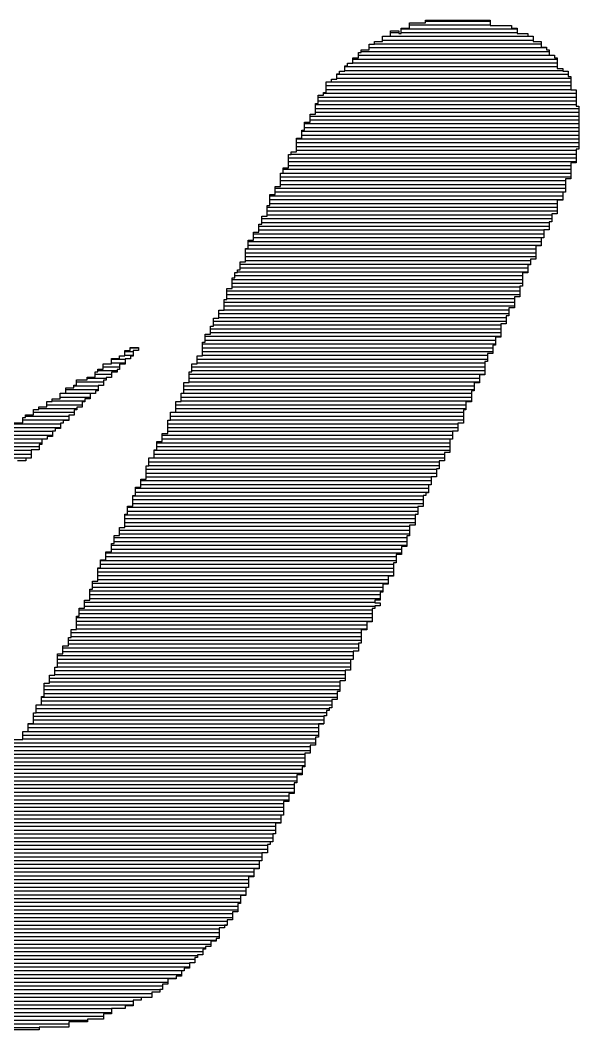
# Model space of a CAD drawing. Extents: x 35 to 236, y 10 to 166.
# Drawn here: x 61.93 to 64.97, y 17.42 to 22.92 of the extents above; entities that cross this region are included whole.
import ezdxf

# ---------------------------------------------------------------- set-up
doc = ezdxf.new("R2010")
doc.units = 0
doc.layers.add('BG_SILKSCREEN_TOP', color=254, linetype='CONTINUOUS')

msp = doc.modelspace()

# ---------------------------------------------------------------- linework, layer by layer
at = {"layer": 'BG_SILKSCREEN_TOP'}
for points in [[(64.0493, 22.8803), (64.0493, 22.9097)], [(64.0493, 22.9097), (64.1372, 22.9097)], [(64.0493, 22.8986), (64.4897, 22.8986)], [(64.1372, 22.9097), (64.1372, 22.9241)], [(64.1372, 22.9241), (64.4897, 22.9241)], [(64.1372, 22.9193), (64.4897, 22.9193)], [(64.4897, 22.9241), (64.4897, 22.895)], [(64.4897, 22.895), (64.6067, 22.895)], [(64.6067, 22.895), (64.6067, 22.8803)], [(63.9029, 22.8071), (63.9029, 22.8365)], [(63.9029, 22.8365), (63.947, 22.8365)], [(63.9029, 22.8365), (64.724, 22.8365)], [(63.947, 22.8365), (63.947, 22.8656)], [(63.947, 22.8656), (63.9923, 22.8656)], [(63.947, 22.8572), (63.9923, 22.8572)], [(63.9923, 22.8656), (63.9923, 22.8512)], [(63.9923, 22.8512), (64.0055, 22.8512)], [(64.0055, 22.8512), (64.0055, 22.8803)], [(64.0055, 22.8803), (64.0493, 22.8803)], [(64.0055, 22.8779), (64.6361, 22.8779)], [(64.0055, 22.8572), (64.6361, 22.8572)], [(64.6067, 22.8803), (64.6361, 22.8803)], [(64.6361, 22.8803), (64.6361, 22.8512)], [(64.6361, 22.8512), (64.6946, 22.8512)], [(64.6946, 22.8512), (64.6946, 22.8365)], [(64.6946, 22.8365), (64.724, 22.8365)], [(64.724, 22.8365), (64.724, 22.8071)], [(63.83, 22.7633), (63.83, 22.7927)], [(63.83, 22.7927), (63.8591, 22.7927)], [(63.8591, 22.7927), (63.8591, 22.8071)], [(63.8591, 22.8071), (63.9029, 22.8071)], [(63.8591, 22.7951), (64.7678, 22.7951)], [(63.9029, 22.8158), (64.724, 22.8158)], [(64.724, 22.8071), (64.7678, 22.8071)], [(64.7678, 22.8071), (64.7678, 22.778)], [(63.7715, 22.7195), (63.7715, 22.7486)], [(63.7715, 22.7486), (63.7859, 22.7486)], [(63.7715, 22.733), (64.841, 22.733)], [(63.7859, 22.7486), (63.7859, 22.7633)], [(63.7859, 22.7633), (63.83, 22.7633)], [(63.7859, 22.7537), (64.8116, 22.7537)], [(63.83, 22.7744), (64.7969, 22.7744)], [(64.7678, 22.778), (64.7969, 22.778)], [(64.7969, 22.778), (64.7969, 22.7633)], [(64.7969, 22.7633), (64.8116, 22.7633)], [(64.8116, 22.7633), (64.8116, 22.7339)], [(64.8116, 22.7339), (64.841, 22.7339)], [(64.841, 22.7339), (64.841, 22.7195)], [(63.6983, 22.6463), (63.6983, 22.6754)], [(63.6983, 22.6754), (63.7127, 22.6754)], [(63.6983, 22.6709), (64.8554, 22.6709)], [(63.7127, 22.6754), (63.7127, 22.6901)], [(63.7127, 22.6901), (63.7421, 22.6901)], [(63.7421, 22.6901), (63.7421, 22.7195)], [(63.7421, 22.7195), (63.7715, 22.7195)], [(63.7421, 22.7123), (64.8554, 22.7123)], [(63.7421, 22.6916), (64.8554, 22.6916)], [(64.841, 22.7195), (64.8554, 22.7195)], [(64.8554, 22.7195), (64.8554, 22.661)], [(63.6542, 22.6025), (63.6542, 22.6316)], [(63.6542, 22.6316), (63.6689, 22.6316)], [(63.6542, 22.6295), (64.9142, 22.6295)], [(63.6689, 22.6316), (63.6689, 22.6463)], [(63.6689, 22.6463), (63.6983, 22.6463)], [(63.6983, 22.6502), (64.8848, 22.6502)], [(64.8554, 22.661), (64.8848, 22.661)], [(64.8848, 22.661), (64.8848, 22.6463)], [(64.8848, 22.6463), (64.9142, 22.6463)], [(64.9142, 22.6463), (64.9142, 22.6169)], [(64.9142, 22.6169), (64.9286, 22.6169)], [(64.9286, 22.6169), (64.9286, 22.5437)], [(63.5957, 22.5293), (63.5957, 22.5878)], [(63.5957, 22.5878), (63.6251, 22.5878)], [(63.5957, 22.5674), (64.9286, 22.5674)], [(63.6251, 22.5878), (63.6251, 22.6025)], [(63.6251, 22.6025), (63.6542, 22.6025)], [(63.6251, 22.5881), (64.9286, 22.5881)], [(63.6542, 22.6088), (64.9286, 22.6088)], [(63.5519, 22.4708), (63.5519, 22.5146)], [(63.5519, 22.5146), (63.5813, 22.5146)], [(63.5519, 22.5053), (64.958, 22.5053)], [(63.5813, 22.5146), (63.5813, 22.5293)], [(63.5813, 22.5293), (63.5957, 22.5293)], [(63.5813, 22.526), (64.958, 22.526)], [(63.5957, 22.5467), (64.9286, 22.5467)], [(64.9286, 22.5437), (64.958, 22.5437)], [(64.958, 22.5437), (64.958, 22.4561)], [(63.5372, 22.4123), (63.5372, 22.4708)], [(63.5372, 22.4708), (63.5519, 22.4708)], [(63.5372, 22.4639), (64.958, 22.4639)], [(63.5519, 22.4846), (64.958, 22.4846)], [(64.958, 22.4561), (64.9727, 22.4561)], [(64.9727, 22.4561), (64.9727, 22.2203)], [(63.5081, 22.3682), (63.5081, 22.4123)], [(63.5081, 22.4123), (63.5372, 22.4123)], [(63.5081, 22.4018), (64.9727, 22.4018)], [(63.5372, 22.4432), (64.9727, 22.4432)], [(63.5372, 22.4225), (64.9727, 22.4225)], [(63.4787, 22.3244), (63.4787, 22.3682)], [(63.4787, 22.3682), (63.5081, 22.3682)], [(63.4787, 22.3604), (64.9727, 22.3604)], [(63.4787, 22.3397), (64.9727, 22.3397)], [(63.5081, 22.3811), (64.9727, 22.3811)], [(63.464, 22.2806), (63.464, 22.3244)], [(63.464, 22.3244), (63.4787, 22.3244)], [(63.464, 22.319), (64.9727, 22.319)], [(63.464, 22.2983), (64.9727, 22.2983)], [(63.4349, 22.2074), (63.4349, 22.2806)], [(63.4349, 22.2806), (63.464, 22.2806)], [(63.4349, 22.2776), (64.9727, 22.2776)], [(63.4349, 22.2569), (64.9727, 22.2569)], [(63.4349, 22.2362), (64.9727, 22.2362)], [(63.3911, 22.1195), (63.3911, 22.1927)], [(63.3911, 22.1927), (63.4055, 22.1927)], [(63.4055, 22.1927), (63.4055, 22.2074)], [(63.4055, 22.2074), (63.4349, 22.2074)], [(63.4055, 22.1948), (64.958, 22.1948)], [(63.4349, 22.2155), (64.958, 22.2155)], [(64.9727, 22.2203), (64.958, 22.2203)], [(64.958, 22.2203), (64.958, 22.1474)], [(63.3617, 22.0904), (63.3617, 22.1195)], [(63.3617, 22.1195), (63.3911, 22.1195)], [(63.3911, 22.1741), (64.958, 22.1741)], [(63.3911, 22.1534), (64.958, 22.1534)], [(63.3911, 22.1327), (64.9286, 22.1327)], [(64.958, 22.1474), (64.9286, 22.1474)], [(64.9286, 22.1474), (64.9286, 22.0595)], [(63.347, 22.0172), (63.347, 22.0904)], [(63.347, 22.0904), (63.3617, 22.0904)], [(63.347, 22.0706), (64.9286, 22.0706)], [(63.3617, 22.112), (64.9286, 22.112)], [(63.3617, 22.0913), (64.9286, 22.0913)], [(63.3179, 21.9734), (63.3179, 22.0172)], [(63.3179, 22.0172), (63.347, 22.0172)], [(63.347, 22.0499), (64.8995, 22.0499)], [(63.347, 22.0292), (64.8995, 22.0292)], [(64.9286, 22.0595), (64.8995, 22.0595)], [(64.8995, 22.0595), (64.8995, 21.9863)], [(63.2885, 21.9146), (63.2885, 21.9734)], [(63.2885, 21.9734), (63.3179, 21.9734)], [(63.2885, 21.9671), (64.8848, 21.9671)], [(63.3179, 22.0085), (64.8995, 22.0085)], [(63.3179, 21.9878), (64.8995, 21.9878)], [(64.8995, 21.9863), (64.8848, 21.9863)], [(64.8848, 21.9863), (64.8848, 21.9425)], [(63.2738, 21.8561), (63.2738, 21.9146)], [(63.2738, 21.9146), (63.2885, 21.9146)], [(63.2738, 21.905), (64.8554, 21.905)], [(63.2885, 21.9464), (64.8848, 21.9464)], [(63.2885, 21.9257), (64.8554, 21.9257)], [(64.8848, 21.9425), (64.8554, 21.9425)], [(64.8554, 21.9425), (64.8554, 21.8693)], [(63.2447, 21.8123), (63.2447, 21.8561)], [(63.2447, 21.8561), (63.2738, 21.8561)], [(63.2738, 21.8843), (64.8554, 21.8843)], [(63.2738, 21.8636), (64.8263, 21.8636)], [(64.8554, 21.8693), (64.8263, 21.8693)], [(64.8263, 21.8693), (64.8263, 21.8255)], [(63.23, 21.7685), (63.23, 21.8123)], [(63.23, 21.8123), (63.2447, 21.8123)], [(63.23, 21.8015), (64.8116, 21.8015)], [(63.2447, 21.8429), (64.8263, 21.8429)], [(63.2447, 21.8222), (64.8116, 21.8222)], [(64.8263, 21.8255), (64.8116, 21.8255)], [(64.8116, 21.8255), (64.8116, 21.7814)], [(63.2009, 21.7244), (63.2009, 21.7685)], [(63.2009, 21.7685), (63.23, 21.7685)], [(63.2009, 21.7601), (64.7825, 21.7601)], [(63.2009, 21.7394), (64.7825, 21.7394)], [(63.23, 21.7808), (64.7825, 21.7808)], [(64.7825, 21.7376), (64.7678, 21.7376)], [(64.7678, 21.7376), (64.7678, 21.6938)], [(64.8116, 21.7814), (64.7825, 21.7814)], [(64.7825, 21.7814), (64.7825, 21.7376)], [(63.1568, 21.6074), (63.1568, 21.6806)], [(63.1568, 21.6806), (63.1715, 21.6806)], [(63.1715, 21.6806), (63.1715, 21.7244)], [(63.1715, 21.7244), (63.2009, 21.7244)], [(63.1715, 21.7187), (64.7678, 21.7187)], [(63.1715, 21.698), (64.7678, 21.698)], [(64.7678, 21.6938), (64.7384, 21.6938)], [(64.7384, 21.6938), (64.7384, 21.6209)], [(63.1568, 21.6773), (64.7384, 21.6773)], [(63.1568, 21.6566), (64.7384, 21.6566)], [(63.1568, 21.6359), (64.7384, 21.6359)], [(63.1277, 21.5636), (63.1277, 21.6074)], [(63.1277, 21.6074), (63.1568, 21.6074)], [(63.1277, 21.5945), (64.7093, 21.5945)], [(63.1277, 21.5738), (64.6946, 21.5738)], [(63.1568, 21.6152), (64.7093, 21.6152)], [(64.7093, 21.5912), (64.6946, 21.5912)], [(64.6946, 21.5912), (64.6946, 21.5474)], [(64.7384, 21.6209), (64.7093, 21.6209)], [(64.7093, 21.6209), (64.7093, 21.5912)], [(63.0836, 21.4613), (63.0836, 21.5198)], [(63.0836, 21.5198), (63.0983, 21.5198)], [(63.0983, 21.5198), (63.0983, 21.5489)], [(63.0983, 21.5489), (63.113, 21.5489)], [(63.0983, 21.5324), (64.6652, 21.5324)], [(63.113, 21.5489), (63.113, 21.5636)], [(63.113, 21.5636), (63.1277, 21.5636)], [(63.113, 21.5531), (64.6946, 21.5531)], [(64.6946, 21.5474), (64.6652, 21.5474)], [(64.6652, 21.5474), (64.6652, 21.4742)], [(63.0545, 21.4028), (63.0545, 21.4613)], [(63.0545, 21.4613), (63.0836, 21.4613)], [(63.0836, 21.5117), (64.6652, 21.5117)], [(63.0836, 21.491), (64.6652, 21.491)], [(63.0836, 21.4703), (64.6508, 21.4703)], [(64.6652, 21.4742), (64.6508, 21.4742)], [(64.6508, 21.4742), (64.6508, 21.4157)], [(63.0545, 21.4496), (64.6508, 21.4496)], [(63.0545, 21.4289), (64.6508, 21.4289)], [(63.0545, 21.4082), (64.6214, 21.4082)], [(64.6508, 21.4157), (64.6214, 21.4157)], [(64.6214, 21.4157), (64.6214, 21.3572)], [(63.0398, 21.344), (63.0398, 21.4028)], [(63.0398, 21.4028), (63.0545, 21.4028)], [(63.0398, 21.3875), (64.6214, 21.3875)], [(63.0398, 21.3668), (64.6214, 21.3668)], [(64.6214, 21.3572), (64.5923, 21.3572)], [(64.5923, 21.3572), (64.5923, 21.3134)], [(62.9813, 21.2564), (62.9813, 21.3002)], [(62.9813, 21.3002), (63.0107, 21.3002)], [(63.0107, 21.3002), (63.0107, 21.344)], [(63.0107, 21.344), (63.0398, 21.344)], [(63.0107, 21.3254), (64.5923, 21.3254)], [(63.0107, 21.3047), (64.5776, 21.3047)], [(63.0398, 21.3461), (64.5923, 21.3461)], [(64.5923, 21.3134), (64.5776, 21.3134)], [(64.5776, 21.3134), (64.5776, 21.2696)], [(62.9666, 21.2126), (62.9666, 21.2564)], [(62.9666, 21.2564), (62.9813, 21.2564)], [(62.9666, 21.2426), (64.5482, 21.2426)], [(62.9813, 21.284), (64.5776, 21.284)], [(62.9813, 21.2633), (64.5482, 21.2633)], [(64.5776, 21.2696), (64.5482, 21.2696)], [(64.5482, 21.2696), (64.5482, 21.1964)], [(62.9375, 21.1685), (62.9375, 21.2126)], [(62.9375, 21.2126), (62.9666, 21.2126)], [(62.9375, 21.2012), (64.5482, 21.2012)], [(62.9666, 21.2219), (64.5482, 21.2219)], [(64.5482, 21.1964), (64.5191, 21.1964)], [(64.5191, 21.1964), (64.5191, 21.1523)], [(62.5277, 21.1247), (62.5277, 21.1394)], [(62.5277, 21.1394), (62.5733, 21.1394)], [(62.5277, 21.1391), (62.5733, 21.1391)], [(62.5733, 21.1394), (62.5733, 21.1232)], [(62.9228, 21.0953), (62.9228, 21.1685)], [(62.9228, 21.1685), (62.9375, 21.1685)], [(62.9228, 21.1598), (64.5191, 21.1598)], [(62.9228, 21.1391), (64.5044, 21.1391)], [(62.9375, 21.1805), (64.5191, 21.1805)], [(64.5191, 21.1523), (64.5044, 21.1523)], [(64.5044, 21.1523), (64.5044, 21.1085)], [(62.4254, 21.0515), (62.4254, 21.0809)], [(62.4254, 21.0809), (62.4692, 21.0809)], [(62.4254, 21.077), (62.5001, 21.077)], [(62.4692, 21.0809), (62.4692, 21.0953)], [(62.4692, 21.0953), (62.4986, 21.0953)], [(62.4986, 21.0953), (62.4986, 21.1247)], [(62.4986, 21.1247), (62.5277, 21.1247)], [(62.4986, 21.1184), (62.5439, 21.1184)], [(62.4986, 21.0977), (62.5439, 21.0977)], [(62.5292, 21.0794), (62.5001, 21.0794)], [(62.5001, 21.0794), (62.5001, 21.05)], [(62.5439, 21.0938), (62.5292, 21.0938)], [(62.5292, 21.0938), (62.5292, 21.0794)], [(62.5733, 21.1232), (62.5439, 21.1232)], [(62.5439, 21.1232), (62.5439, 21.0938)], [(62.8934, 21.0515), (62.8934, 21.0953)], [(62.8934, 21.0953), (62.9228, 21.0953)], [(62.8934, 21.077), (64.475, 21.077)], [(62.9228, 21.1184), (64.5044, 21.1184)], [(62.9228, 21.0977), (64.475, 21.0977)], [(64.5044, 21.1085), (64.475, 21.1085)], [(64.475, 21.1085), (64.475, 21.0647)], [(62.3522, 21.0077), (62.3522, 21.0224)], [(62.3522, 21.0224), (62.3816, 21.0224)], [(62.3816, 21.0224), (62.3816, 21.0515)], [(62.3816, 21.0515), (62.4254, 21.0515)], [(62.3816, 21.0356), (62.4707, 21.0356)], [(62.4254, 21.0563), (62.5001, 21.0563)], [(62.4707, 21.0209), (62.4563, 21.0209)], [(62.4563, 21.0209), (62.4563, 21.0062)], [(62.5001, 21.05), (62.4707, 21.05)], [(62.4707, 21.05), (62.4707, 21.0209)], [(62.8643, 21.0077), (62.8643, 21.0515)], [(62.8643, 21.0515), (62.8934, 21.0515)], [(62.8643, 21.0356), (64.4606, 21.0356)], [(62.8934, 21.0563), (64.4606, 21.0563)], [(64.475, 21.0647), (64.4606, 21.0647)], [(64.4606, 21.0647), (64.4606, 20.9915)], [(62.2352, 20.9345), (62.2352, 20.9639)], [(62.2352, 20.9639), (62.2937, 20.9639)], [(62.2937, 20.9639), (62.2937, 20.9783)], [(62.2937, 20.9783), (62.3375, 20.9783)], [(62.2937, 20.9735), (62.3975, 20.9735)], [(62.3375, 20.9783), (62.3375, 21.0077)], [(62.3375, 21.0077), (62.3522, 21.0077)], [(62.3375, 20.9942), (62.4269, 20.9942)], [(62.3522, 21.0149), (62.4563, 21.0149)], [(62.4269, 20.9768), (62.3975, 20.9768)], [(62.3975, 20.9768), (62.3975, 20.9621)], [(62.4563, 21.0062), (62.4269, 21.0062)], [(62.4269, 21.0062), (62.4269, 20.9768)], [(62.8496, 20.9492), (62.8496, 21.0077)], [(62.8496, 21.0077), (62.8643, 21.0077)], [(62.8496, 20.9942), (64.4606, 20.9942)], [(62.8496, 20.9735), (64.4312, 20.9735)], [(62.8643, 21.0149), (64.4606, 21.0149)], [(64.4606, 20.9915), (64.4312, 20.9915)], [(64.4312, 20.9915), (64.4312, 20.9477)], [(62.1767, 20.9198), (62.2205, 20.9198)], [(62.1767, 20.8907), (62.1767, 20.9198)], [(62.1767, 20.9114), (62.3537, 20.9114)], [(62.2205, 20.9198), (62.2205, 20.9345)], [(62.2205, 20.9345), (62.2352, 20.9345)], [(62.2205, 20.9321), (62.3537, 20.9321)], [(62.2352, 20.9528), (62.3831, 20.9528)], [(62.3831, 20.933), (62.3537, 20.933)], [(62.3537, 20.933), (62.3537, 20.9036)], [(62.3975, 20.9621), (62.3831, 20.9621)], [(62.3831, 20.9621), (62.3831, 20.933)], [(62.8205, 20.9492), (62.8496, 20.9492)], [(62.8205, 20.8907), (62.8205, 20.9492)], [(62.8205, 20.9321), (64.4021, 20.9321)], [(62.8205, 20.9114), (64.4021, 20.9114)], [(62.8496, 20.9528), (64.4312, 20.9528)], [(64.4312, 20.9477), (64.4021, 20.9477)], [(64.4021, 20.9477), (64.4021, 20.9036)], [(62.1035, 20.8466), (62.1035, 20.8613)], [(62.1035, 20.8613), (62.1473, 20.8613)], [(62.1473, 20.8613), (62.1473, 20.8907)], [(62.1473, 20.8907), (62.1767, 20.8907)], [(62.1473, 20.8907), (62.339, 20.8907)], [(62.1473, 20.87), (62.3099, 20.87)], [(62.3099, 20.8598), (62.2805, 20.8598)], [(62.2805, 20.8598), (62.2805, 20.8451)], [(62.339, 20.8892), (62.3099, 20.8892)], [(62.3099, 20.8892), (62.3099, 20.8598)], [(62.3537, 20.9036), (62.339, 20.9036)], [(62.339, 20.9036), (62.339, 20.8892)], [(62.8058, 20.8466), (62.8058, 20.8907)], [(62.8058, 20.8907), (62.8205, 20.8907)], [(62.8058, 20.8907), (64.3874, 20.8907)], [(62.8058, 20.87), (64.3874, 20.87)], [(64.4021, 20.9036), (64.3874, 20.9036)], [(64.3874, 20.9036), (64.3874, 20.8451)], [(62.0012, 20.7737), (62.0012, 20.8028)], [(62.0012, 20.8028), (62.0303, 20.8028)], [(62.0303, 20.8028), (62.0303, 20.8175)], [(62.0303, 20.8175), (62.0741, 20.8175)], [(62.0303, 20.8079), (62.2367, 20.8079)], [(62.0741, 20.8175), (62.0741, 20.8466)], [(62.0741, 20.8466), (62.1035, 20.8466)], [(62.0741, 20.8286), (62.2661, 20.8286)], [(62.1035, 20.8493), (62.2805, 20.8493)], [(62.2367, 20.8013), (62.222, 20.8013)], [(62.222, 20.8013), (62.222, 20.7719)], [(62.2661, 20.816), (62.2367, 20.816)], [(62.2367, 20.816), (62.2367, 20.8013)], [(62.2805, 20.8451), (62.2661, 20.8451)], [(62.2661, 20.8451), (62.2661, 20.816)], [(62.7764, 20.7881), (62.7764, 20.8466)], [(62.7764, 20.8466), (62.8058, 20.8466)], [(62.7764, 20.8286), (64.358, 20.8286)], [(62.7764, 20.8079), (64.358, 20.8079)], [(62.8058, 20.8493), (64.3874, 20.8493)], [(64.3436, 20.8013), (64.3436, 20.7281)], [(64.358, 20.8013), (64.3436, 20.8013)], [(64.3874, 20.8451), (64.358, 20.8451)], [(64.358, 20.8451), (64.358, 20.8013)], [(61.9427, 20.7296), (61.9427, 20.759)], [(61.9427, 20.759), (61.9571, 20.759)], [(61.9427, 20.7458), (62.1929, 20.7458)], [(61.9571, 20.759), (61.9571, 20.7737)], [(61.9571, 20.7737), (62.0012, 20.7737)], [(61.9571, 20.7665), (62.1929, 20.7665)], [(62.0012, 20.7872), (62.222, 20.7872)], [(62.1929, 20.7719), (62.1929, 20.7428)], [(62.222, 20.7719), (62.1929, 20.7719)], [(62.7326, 20.6711), (62.7326, 20.7443)], [(62.7326, 20.7443), (62.7473, 20.7443)], [(62.7473, 20.7443), (62.7473, 20.7881)], [(62.7473, 20.7881), (62.7764, 20.7881)], [(62.7473, 20.7872), (64.3436, 20.7872)], [(62.7473, 20.7665), (64.3436, 20.7665)], [(62.7473, 20.7458), (64.3436, 20.7458)], [(61.8695, 20.7296), (61.9427, 20.7296)], [(61.8695, 20.7251), (62.1488, 20.7251)], [(61.8695, 20.7044), (62.1488, 20.7044)], [(62.1488, 20.699), (62.1197, 20.699)], [(62.1197, 20.699), (62.1197, 20.6843)], [(62.1635, 20.7281), (62.1488, 20.7281)], [(62.1488, 20.7281), (62.1488, 20.699)], [(62.1929, 20.7428), (62.1635, 20.7428)], [(62.1635, 20.7428), (62.1635, 20.7281)], [(62.7326, 20.7251), (64.3142, 20.7251)], [(62.7326, 20.7044), (64.3142, 20.7044)], [(64.3436, 20.7281), (64.3142, 20.7281)], [(64.3142, 20.7281), (64.3142, 20.6843)], [(61.7525, 20.6423), (62.0759, 20.6423)], [(61.7963, 20.6837), (62.105, 20.6837)], [(61.7963, 20.663), (62.105, 20.663)], [(62.0759, 20.6405), (62.0465, 20.6405)], [(62.0465, 20.6405), (62.0465, 20.6111)], [(62.105, 20.6549), (62.0759, 20.6549)], [(62.0759, 20.6549), (62.0759, 20.6405)], [(62.1197, 20.6843), (62.105, 20.6843)], [(62.105, 20.6843), (62.105, 20.6549)], [(62.7032, 20.6273), (62.7032, 20.6711)], [(62.7032, 20.6711), (62.7326, 20.6711)], [(62.7032, 20.663), (64.2851, 20.663)], [(62.7032, 20.6423), (64.2851, 20.6423)], [(62.7326, 20.6837), (64.2851, 20.6837)], [(64.2851, 20.6405), (64.2704, 20.6405)], [(64.2704, 20.6405), (64.2704, 20.5673)], [(64.3142, 20.6843), (64.2851, 20.6843)], [(64.2851, 20.6843), (64.2851, 20.6405)], [(61.6352, 20.5802), (61.988, 20.5802)], [(61.6793, 20.6009), (62.0318, 20.6009)], [(61.7231, 20.6216), (62.0465, 20.6216)], [(62.0318, 20.5817), (61.988, 20.5817)], [(61.988, 20.5817), (61.988, 20.5379)], [(62.0465, 20.6111), (62.0318, 20.6111)], [(62.0318, 20.6111), (62.0318, 20.5817)], [(62.6594, 20.5394), (62.6594, 20.5835)], [(62.6594, 20.5835), (62.6741, 20.5835)], [(62.6594, 20.5802), (64.2704, 20.5802)], [(62.6741, 20.5835), (62.6741, 20.6273)], [(62.6741, 20.6273), (62.7032, 20.6273)], [(62.6741, 20.6216), (64.2704, 20.6216)], [(62.6741, 20.6009), (64.2704, 20.6009)], [(61.5623, 20.5388), (61.988, 20.5388)], [(61.6061, 20.5595), (61.988, 20.5595)], [(61.988, 20.5379), (61.9586, 20.5379)], [(61.9586, 20.5379), (61.9586, 20.5232)], [(62.6303, 20.4956), (62.6303, 20.5394)], [(62.6303, 20.5394), (62.6594, 20.5394)], [(62.6303, 20.5388), (64.241, 20.5388)], [(62.6594, 20.5595), (64.241, 20.5595)], [(64.2704, 20.5673), (64.241, 20.5673)], [(64.241, 20.5673), (64.241, 20.5232)], [(61.9586, 20.5232), (61.9148, 20.5232)], [(62.6156, 20.4224), (62.6156, 20.4956)], [(62.6156, 20.4956), (62.6303, 20.4956)], [(62.6156, 20.4767), (64.1972, 20.4767)], [(62.6303, 20.5181), (64.2119, 20.5181)], [(62.6303, 20.4974), (64.2119, 20.4974)], [(64.2119, 20.4794), (64.1972, 20.4794)], [(64.1972, 20.4794), (64.1972, 20.4356)], [(64.241, 20.5232), (64.2119, 20.5232)], [(64.2119, 20.5232), (64.2119, 20.4794)], [(62.5862, 20.3786), (62.5862, 20.4224)], [(62.5862, 20.4224), (62.6156, 20.4224)], [(62.5862, 20.4146), (64.1678, 20.4146)], [(62.6156, 20.456), (64.1972, 20.456)], [(62.6156, 20.4353), (64.1678, 20.4353)], [(64.1972, 20.4356), (64.1678, 20.4356)], [(64.1678, 20.4356), (64.1678, 20.3915)], [(62.5571, 20.3345), (62.5571, 20.3786)], [(62.5571, 20.3786), (62.5862, 20.3786)], [(62.5571, 20.3732), (64.1534, 20.3732)], [(62.5862, 20.3939), (64.1678, 20.3939)], [(64.1678, 20.3915), (64.1534, 20.3915)], [(64.1534, 20.3915), (64.1534, 20.3477)], [(62.5424, 20.276), (62.5424, 20.3345)], [(62.5424, 20.3345), (62.5571, 20.3345)], [(62.5424, 20.3318), (64.124, 20.3318)], [(62.5424, 20.3111), (64.124, 20.3111)], [(62.5571, 20.3525), (64.1534, 20.3525)], [(64.1387, 20.333), (64.124, 20.333)], [(64.124, 20.333), (64.124, 20.2745)], [(64.1534, 20.3477), (64.1387, 20.3477)], [(64.1387, 20.3477), (64.1387, 20.333)], [(62.513, 20.2322), (62.513, 20.276)], [(62.513, 20.276), (62.5424, 20.276)], [(62.513, 20.2697), (64.0949, 20.2697)], [(62.513, 20.249), (64.0949, 20.249)], [(62.5424, 20.2904), (64.124, 20.2904)], [(64.124, 20.2745), (64.0949, 20.2745)], [(64.0949, 20.2745), (64.0949, 20.2307)], [(62.4986, 20.159), (62.4986, 20.2322)], [(62.4986, 20.2322), (62.513, 20.2322)], [(62.4986, 20.2283), (64.0802, 20.2283)], [(62.4986, 20.2076), (64.0802, 20.2076)], [(64.0949, 20.2307), (64.0802, 20.2307)], [(64.0802, 20.2307), (64.0802, 20.1722)], [(62.4692, 20.1152), (62.4692, 20.159)], [(62.4692, 20.159), (62.4986, 20.159)], [(62.4692, 20.1455), (64.0508, 20.1455)], [(62.4986, 20.1869), (64.0802, 20.1869)], [(62.4986, 20.1662), (64.0508, 20.1662)], [(64.0802, 20.1722), (64.0508, 20.1722)], [(64.0508, 20.1722), (64.0508, 20.1137)], [(62.4401, 20.1152), (62.4692, 20.1152)], [(62.4401, 20.0714), (62.4401, 20.1152)], [(62.4401, 20.1041), (64.0361, 20.1041)], [(62.4401, 20.0834), (64.0361, 20.0834)], [(62.4692, 20.1248), (64.0508, 20.1248)], [(64.0508, 20.1137), (64.0361, 20.1137)], [(64.0361, 20.1137), (64.0361, 20.0552)], [(62.4254, 20.0273), (62.4254, 20.0714)], [(62.4254, 20.0714), (62.4401, 20.0714)], [(62.4254, 20.0627), (64.0361, 20.0627)], [(62.4254, 20.042), (64.007, 20.042)], [(64.0361, 20.0552), (64.007, 20.0552)], [(64.007, 20.0552), (64.007, 20.0114)], [(62.3669, 19.9397), (62.3669, 19.9835)], [(62.3669, 19.9835), (62.396, 19.9835)], [(62.3669, 19.9799), (63.9776, 19.9799)], [(62.396, 19.9835), (62.396, 20.0273)], [(62.396, 20.0273), (62.4254, 20.0273)], [(62.396, 20.0213), (64.007, 20.0213)], [(62.396, 20.0006), (63.9776, 20.0006)], [(64.007, 20.0114), (63.9776, 20.0114)], [(63.9776, 20.0114), (63.9776, 19.9673)], [(62.3522, 19.8665), (62.3522, 19.9397)], [(62.3522, 19.9397), (62.3669, 19.9397)], [(62.3522, 19.9385), (63.9632, 19.9385)], [(62.3669, 19.9592), (63.9632, 19.9592)], [(63.9776, 19.9673), (63.9632, 19.9673)], [(63.9632, 19.9673), (63.9632, 19.8941)], [(62.3231, 19.8227), (62.3231, 19.8665)], [(62.3231, 19.8665), (62.3522, 19.8665)], [(62.3522, 19.9178), (63.9632, 19.9178)], [(62.3522, 19.8971), (63.9632, 19.8971)], [(62.3522, 19.8764), (63.9338, 19.8764)], [(63.9632, 19.8941), (63.9338, 19.8941)], [(63.9338, 19.8941), (63.9338, 19.8503)], [(62.3084, 19.7642), (62.3084, 19.8227)], [(62.3084, 19.8227), (62.3231, 19.8227)], [(62.3084, 19.8143), (63.9047, 19.8143)], [(62.3231, 19.8557), (63.9338, 19.8557)], [(62.3231, 19.835), (63.9047, 19.835)], [(63.9338, 19.8503), (63.9047, 19.8503)], [(63.9047, 19.8503), (63.9047, 19.8065)], [(62.279, 19.7201), (62.279, 19.7642)], [(62.279, 19.7642), (62.3084, 19.7642)], [(62.3084, 19.7936), (63.89, 19.7936)], [(62.3084, 19.7729), (63.89, 19.7729)], [(63.89, 19.7624), (63.8606, 19.7624)], [(63.8606, 19.7624), (63.8606, 19.7495)], [(63.9047, 19.8065), (63.89, 19.8065)], [(63.89, 19.8065), (63.89, 19.7624)], [(62.2499, 19.6763), (62.2499, 19.7201)], [(62.2499, 19.7201), (62.279, 19.7201)], [(62.2499, 19.7108), (63.8459, 19.7108)], [(62.279, 19.7522), (63.8606, 19.7522)], [(62.279, 19.7315), (63.8606, 19.7315)], [(63.8606, 19.7186), (63.8459, 19.7186)], [(63.8459, 19.7186), (63.8459, 19.6454)], [(63.8606, 19.7495), (63.89, 19.7495)], [(63.89, 19.7333), (63.8606, 19.7333)], [(63.8606, 19.7333), (63.8606, 19.7186)], [(63.89, 19.7495), (63.89, 19.7333)], [(62.2352, 19.6031), (62.2352, 19.6763)], [(62.2352, 19.6763), (62.2499, 19.6763)], [(62.2352, 19.6694), (63.8459, 19.6694)], [(62.2352, 19.6487), (63.8459, 19.6487)], [(62.2499, 19.6901), (63.8459, 19.6901)], [(63.8459, 19.6454), (63.8168, 19.6454)], [(63.8168, 19.6454), (63.8168, 19.6016)], [(62.2058, 19.5593), (62.2058, 19.6031)], [(62.2058, 19.6031), (62.2352, 19.6031)], [(62.2352, 19.628), (63.8168, 19.628)], [(62.2352, 19.6073), (63.8168, 19.6073)], [(63.8168, 19.6016), (63.7874, 19.6016)], [(63.7874, 19.6016), (63.7874, 19.5284)], [(62.1914, 19.5152), (62.1914, 19.5593)], [(62.1914, 19.5593), (62.2058, 19.5593)], [(62.1914, 19.5452), (63.7874, 19.5452)], [(62.2058, 19.5866), (63.7874, 19.5866)], [(62.2058, 19.5659), (63.7874, 19.5659)], [(62.162, 19.4714), (62.162, 19.5152)], [(62.162, 19.5152), (62.1914, 19.5152)], [(62.162, 19.5038), (63.773, 19.5038)], [(62.162, 19.4831), (63.7436, 19.4831)], [(62.1914, 19.5245), (63.773, 19.5245)], [(63.773, 19.4846), (63.7436, 19.4846)], [(63.7436, 19.4846), (63.7436, 19.4408)], [(63.7874, 19.5284), (63.773, 19.5284)], [(63.773, 19.5284), (63.773, 19.4846)], [(62.1329, 19.3982), (62.1329, 19.4714)], [(62.1329, 19.4714), (62.162, 19.4714)], [(62.1329, 19.4624), (63.7436, 19.4624)], [(62.1329, 19.4417), (63.7436, 19.4417)], [(63.7436, 19.4408), (63.7289, 19.4408)], [(63.7289, 19.4408), (63.7289, 19.382)], [(62.1182, 19.3544), (62.1182, 19.3982)], [(62.1182, 19.3982), (62.1329, 19.3982)], [(62.1182, 19.3796), (63.6998, 19.3796)], [(62.1329, 19.421), (63.7289, 19.421)], [(62.1329, 19.4003), (63.7289, 19.4003)], [(63.7289, 19.382), (63.6998, 19.382)], [(63.6998, 19.382), (63.6998, 19.3235)], [(62.0888, 19.3106), (62.0888, 19.3544)], [(62.0888, 19.3544), (62.1182, 19.3544)], [(62.0888, 19.3382), (63.6998, 19.3382)], [(62.0888, 19.3175), (63.6704, 19.3175)], [(62.1182, 19.3589), (63.6998, 19.3589)], [(63.6998, 19.3235), (63.6704, 19.3235)], [(63.6704, 19.3235), (63.6704, 19.265)], [(62.0597, 19.2374), (62.0597, 19.3106)], [(62.0597, 19.3106), (62.0888, 19.3106)], [(62.0597, 19.2968), (63.6704, 19.2968)], [(62.0597, 19.2761), (63.6704, 19.2761)], [(63.6704, 19.265), (63.6557, 19.265)], [(63.6557, 19.265), (63.6557, 19.2212)], [(62.045, 19.1936), (62.045, 19.2374)], [(62.045, 19.2374), (62.0597, 19.2374)], [(62.045, 19.2347), (63.6557, 19.2347)], [(62.045, 19.214), (63.6266, 19.214)], [(62.0597, 19.2554), (63.6557, 19.2554)], [(63.6557, 19.2212), (63.6266, 19.2212)], [(63.6266, 19.2212), (63.6266, 19.1774)], [(62.0012, 19.091), (62.0012, 19.1495)], [(62.0012, 19.1495), (62.0156, 19.1495)], [(62.0156, 19.1495), (62.0156, 19.1936)], [(62.0156, 19.1936), (62.045, 19.1936)], [(62.0156, 19.1933), (63.6266, 19.1933)], [(62.0156, 19.1726), (63.6119, 19.1726)], [(62.0156, 19.1519), (63.5972, 19.1519)], [(63.6119, 19.1627), (63.5972, 19.1627)], [(63.5972, 19.1627), (63.5972, 19.1333)], [(63.6266, 19.1774), (63.6119, 19.1774)], [(63.6119, 19.1774), (63.6119, 19.1627)], [(62.0012, 19.1312), (63.5828, 19.1312)], [(62.0012, 19.1105), (63.5828, 19.1105)], [(63.5972, 19.1333), (63.5828, 19.1333)], [(63.5828, 19.1333), (63.5828, 19.0895)], [(61.9427, 19.0034), (61.9427, 19.0472)], [(61.9427, 19.0472), (61.9718, 19.0472)], [(61.9718, 19.0472), (61.9718, 19.091)], [(61.9718, 19.091), (62.0012, 19.091)], [(61.9718, 19.0898), (63.5828, 19.0898)], [(61.9718, 19.0691), (63.5534, 19.0691)], [(61.9718, 19.0484), (63.5534, 19.0484)], [(63.5828, 19.0895), (63.5534, 19.0895)], [(63.5534, 19.0895), (63.5534, 19.0163)], [(60.6842, 18.9863), (63.5387, 18.9863)], [(61.8563, 19.0034), (61.9427, 19.0034)], [(61.9427, 19.0277), (63.5534, 19.0277)], [(61.9427, 19.007), (63.5387, 19.007)], [(63.5534, 19.0163), (63.5387, 19.0163)], [(63.5387, 19.0163), (63.5387, 18.9725)], [(60.6842, 18.9656), (63.5096, 18.9656)], [(60.6842, 18.9449), (63.5096, 18.9449)], [(63.5096, 18.9287), (63.4802, 18.9287)], [(63.4802, 18.9287), (63.4802, 18.8555)], [(63.5387, 18.9725), (63.5096, 18.9725)], [(63.5096, 18.9725), (63.5096, 18.9287)], [(60.6842, 18.9242), (63.4802, 18.9242)], [(60.6842, 18.9035), (63.4802, 18.9035)], [(60.6842, 18.8828), (63.4802, 18.8828)], [(60.6842, 18.8621), (63.4802, 18.8621)], [(60.6842, 18.8414), (63.4655, 18.8414)], [(60.6842, 18.8207), (63.4655, 18.8207)], [(63.4802, 18.8555), (63.4655, 18.8555)], [(63.4655, 18.8555), (63.4655, 18.8117)], [(60.6842, 18.8), (63.4364, 18.8)], [(60.6842, 18.7793), (63.4364, 18.7793)], [(63.4364, 18.7676), (63.4217, 18.7676)], [(63.4217, 18.7676), (63.4217, 18.7091)], [(63.4655, 18.8117), (63.4364, 18.8117)], [(63.4364, 18.8117), (63.4364, 18.7676)], [(60.6842, 18.7586), (63.4217, 18.7586)], [(60.7136, 18.7379), (63.4217, 18.7379)], [(60.7136, 18.7172), (63.4217, 18.7172)], [(63.4217, 18.7091), (63.3926, 18.7091)], [(63.3926, 18.7091), (63.3926, 18.6653)], [(60.7136, 18.6965), (63.3926, 18.6965)], [(60.7136, 18.6758), (63.3926, 18.6758)], [(60.7136, 18.6551), (63.3632, 18.6551)], [(63.3926, 18.6653), (63.3632, 18.6653)], [(63.3632, 18.6653), (63.3632, 18.5921)], [(60.7136, 18.6344), (63.3632, 18.6344)], [(60.7136, 18.6137), (63.3632, 18.6137)], [(60.7136, 18.593), (63.3632, 18.593)], [(60.7136, 18.5723), (63.3485, 18.5723)], [(60.7136, 18.5516), (63.3485, 18.5516)], [(63.3485, 18.5483), (63.3194, 18.5483)], [(63.3194, 18.5483), (63.3194, 18.4898)], [(63.3632, 18.5921), (63.3485, 18.5921)], [(63.3485, 18.5921), (63.3485, 18.5483)], [(60.7136, 18.5309), (63.3194, 18.5309)], [(60.7136, 18.5102), (63.3194, 18.5102)], [(60.7136, 18.4895), (63.3047, 18.4895)], [(63.3194, 18.4898), (63.3047, 18.4898)], [(63.3047, 18.4898), (63.3047, 18.4457)], [(60.7136, 18.4688), (63.3047, 18.4688)], [(60.7136, 18.4481), (63.3047, 18.4481)], [(63.3047, 18.4457), (63.29, 18.4457)], [(63.29, 18.4457), (63.29, 18.4313)], [(60.7136, 18.4274), (63.2756, 18.4274)], [(60.7136, 18.4067), (63.2756, 18.4067)], [(60.7283, 18.386), (63.2462, 18.386)], [(63.2756, 18.3872), (63.2462, 18.3872)], [(63.2462, 18.3872), (63.2462, 18.3434)], [(63.29, 18.4313), (63.2756, 18.4313)], [(63.2756, 18.4313), (63.2756, 18.3872)], [(60.7283, 18.3653), (63.2462, 18.3653)], [(60.7283, 18.3446), (63.2462, 18.3446)], [(60.7283, 18.3239), (63.2315, 18.3239)], [(63.2462, 18.3434), (63.2315, 18.3434)], [(63.2315, 18.3434), (63.2315, 18.2996)], [(60.7283, 18.3032), (63.2315, 18.3032)], [(60.7283, 18.2825), (63.2024, 18.2825)], [(63.2315, 18.2996), (63.2024, 18.2996)], [(63.2024, 18.2996), (63.2024, 18.2555)], [(60.7283, 18.2618), (63.2024, 18.2618)], [(60.7283, 18.2411), (63.173, 18.2411)], [(60.7283, 18.2204), (63.173, 18.2204)], [(63.2024, 18.2555), (63.173, 18.2555)], [(63.173, 18.2555), (63.173, 18.197)], [(60.7574, 18.1997), (63.173, 18.1997)], [(60.7574, 18.179), (63.1583, 18.179)], [(60.7574, 18.1583), (63.1583, 18.1583)], [(63.173, 18.197), (63.1583, 18.197)], [(63.1583, 18.197), (63.1583, 18.1532)], [(60.7574, 18.1376), (63.1292, 18.1376)], [(60.7574, 18.1169), (63.1292, 18.1169)], [(63.1292, 18.1094), (63.1145, 18.1094)], [(63.1145, 18.1094), (63.1145, 18.0653)], [(63.1583, 18.1532), (63.1292, 18.1532)], [(63.1292, 18.1532), (63.1292, 18.1094)], [(60.7721, 18.0962), (63.1145, 18.0962)], [(60.7721, 18.0755), (63.1145, 18.0755)], [(60.7721, 18.0548), (63.0854, 18.0548)], [(63.1145, 18.0653), (63.0854, 18.0653)], [(63.0854, 18.0653), (63.0854, 18.0215)], [(60.8015, 18.0341), (63.0854, 18.0341)], [(60.8015, 18.0134), (63.056, 18.0134)], [(60.8015, 17.9927), (63.056, 17.9927)], [(63.0854, 18.0215), (63.056, 18.0215)], [(63.056, 18.0215), (63.056, 17.9924)], [(60.8306, 17.972), (63.0122, 17.972)], [(60.8306, 17.9513), (63.0122, 17.9513)], [(63.0413, 17.9777), (63.0122, 17.9777)], [(63.0122, 17.9777), (63.0122, 17.9192)], [(63.056, 17.9924), (63.0413, 17.9924)], [(63.0413, 17.9924), (63.0413, 17.9777)], [(60.8453, 17.9306), (63.0122, 17.9306)], [(60.8453, 17.9099), (62.9975, 17.9099)], [(60.8744, 17.8892), (62.9681, 17.8892)], [(62.9975, 17.9045), (62.9681, 17.9045)], [(62.9681, 17.9045), (62.9681, 17.8751)], [(63.0122, 17.9192), (62.9975, 17.9192)], [(62.9975, 17.9192), (62.9975, 17.9045)], [(60.8891, 17.8685), (62.939, 17.8685)], [(60.8891, 17.8478), (62.9243, 17.8478)], [(62.9243, 17.8313), (62.8952, 17.8313)], [(62.8952, 17.8313), (62.8952, 17.8166)], [(62.939, 17.8607), (62.9243, 17.8607)], [(62.9243, 17.8607), (62.9243, 17.8313)], [(62.9681, 17.8751), (62.939, 17.8751)], [(62.939, 17.8751), (62.939, 17.8607)], [(60.9185, 17.8271), (62.8952, 17.8271)], [(60.9185, 17.8064), (62.8805, 17.8064)], [(60.9332, 17.7857), (62.8511, 17.7857)], [(62.8805, 17.7875), (62.8511, 17.7875)], [(62.8511, 17.7875), (62.8511, 17.7581)], [(62.8952, 17.8166), (62.8805, 17.8166)], [(62.8805, 17.8166), (62.8805, 17.7875)], [(60.9623, 17.765), (62.8511, 17.765)], [(60.9917, 17.7443), (62.822, 17.7443)], [(61.0061, 17.7236), (62.8073, 17.7236)], [(62.822, 17.7434), (62.8073, 17.7434)], [(62.8073, 17.7434), (62.8073, 17.7143)], [(62.8511, 17.7581), (62.822, 17.7581)], [(62.822, 17.7581), (62.822, 17.7434)], [(61.0061, 17.7029), (62.7779, 17.7029)], [(61.0502, 17.6822), (62.7341, 17.6822)], [(62.7341, 17.6705), (62.705, 17.6705)], [(62.705, 17.6705), (62.705, 17.6411)], [(62.7779, 17.6996), (62.7341, 17.6996)], [(62.7341, 17.6996), (62.7341, 17.6705)], [(62.8073, 17.7143), (62.7779, 17.7143)], [(62.7779, 17.7143), (62.7779, 17.6996)], [(61.0502, 17.6615), (62.705, 17.6615)], [(61.1234, 17.6408), (62.6903, 17.6408)], [(61.1234, 17.6201), (62.6462, 17.6201)], [(62.6903, 17.6264), (62.6462, 17.6264)], [(62.6462, 17.6264), (62.6462, 17.5973)], [(62.705, 17.6411), (62.6903, 17.6411)], [(62.6903, 17.6411), (62.6903, 17.6264)], [(61.1672, 17.5994), (62.6462, 17.5994)], [(61.211, 17.5787), (62.5439, 17.5787)], [(61.2695, 17.558), (62.5439, 17.558)], [(62.5439, 17.5532), (62.5001, 17.5532)], [(62.5001, 17.5532), (62.5001, 17.5388)], [(62.5877, 17.5826), (62.5439, 17.5826)], [(62.5439, 17.5826), (62.5439, 17.5532)], [(62.6462, 17.5973), (62.5877, 17.5973)], [(62.5877, 17.5973), (62.5877, 17.5826)], [(61.2989, 17.5373), (62.4269, 17.5373)], [(61.328, 17.5166), (62.4269, 17.5166)], [(62.4269, 17.5094), (62.3831, 17.5094)], [(62.3831, 17.5094), (62.3831, 17.4803)], [(62.5001, 17.5388), (62.4269, 17.5388)], [(62.4269, 17.5388), (62.4269, 17.5094)], [(61.3574, 17.4959), (62.3831, 17.4959)], [(61.445, 17.4752), (62.2952, 17.4752)], [(61.5476, 17.4545), (62.1929, 17.4545)], [(62.2952, 17.4656), (62.1929, 17.4656)], [(62.1929, 17.4656), (62.1929, 17.4362)], [(62.3831, 17.4803), (62.2952, 17.4803)], [(62.2952, 17.4803), (62.2952, 17.4656)], [(61.7231, 17.4338), (62.0318, 17.4338)], [(62.0318, 17.4218), (61.7231, 17.4218)], [(62.1929, 17.4362), (62.0318, 17.4362)], [(62.0318, 17.4362), (62.0318, 17.4218)]]:
    msp.add_lwpolyline(points, dxfattribs=at)

doc.saveas('drawing.dxf')
